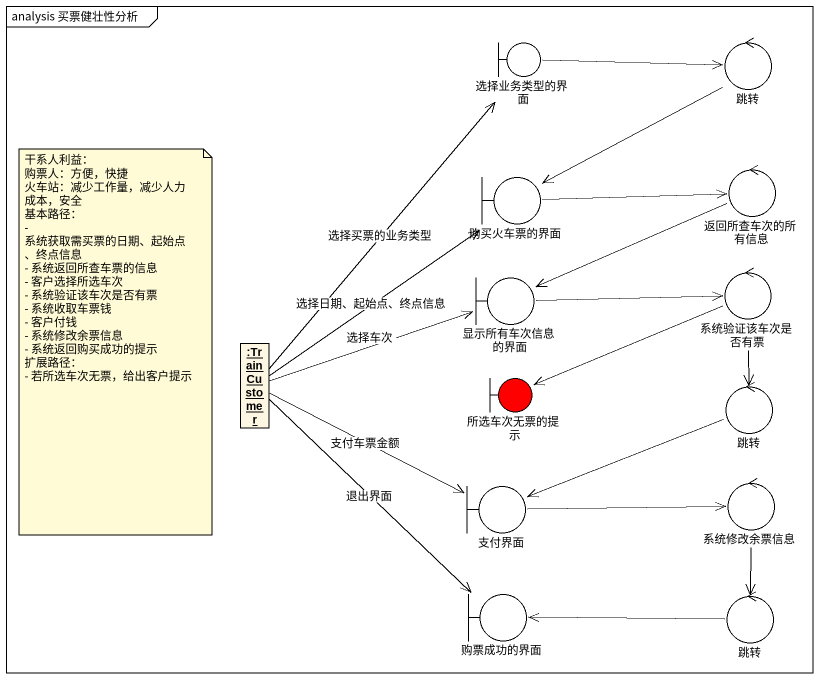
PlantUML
@startuml
mainframe analysis 买票健壮性分析
allowmixing
hide circle
hide empty members
boundary 选择业务类型的界面
control 跳转
boundary 购买火车票的界面
control 返回所查车次的所有信息
control 系统验证该车次是否有票
boundary 显示所有车次信息的界面
object ":TrainCustomer" as TrainCustomer
boundary 所选车次无票的提示 #FF0000
control "跳转" as 跳转_2
boundary 支付界面
control 系统修改余票信息
boundary 购票成功的界面
control "跳转" as 跳转_3
选择业务类型的界面 -right-> 跳转
跳转 -left-> 购买火车票的界面
购买火车票的界面 -right-> 返回所查车次的所有信息
返回所查车次的所有信息 -left-> 显示所有车次信息的界面
系统验证该车次是否有票 -left-> 所选车次无票的提示
系统验证该车次是否有票 --> 跳转_2
显示所有车次信息的界面 -right-> 系统验证该车次是否有票
TrainCustomer -up-> 选择业务类型的界面 : 选择买票的业务类型
TrainCustomer -up-> 购买火车票的界面 : 选择日期、起始点、终点信息
TrainCustomer -right-> 显示所有车次信息的界面 : 选择车次
TrainCustomer -right-> 支付界面 : 支付车票金额
TrainCustomer --> 购票成功的界面 : 退出界面
跳转_2 -left-> 支付界面
支付界面 -right-> 系统修改余票信息
系统修改余票信息 --> 跳转_3
跳转_3 -left-> 购票成功的界面
note as N1
  干系人利益：
  购票人：方便，快捷
  火车站：减少工作量，减少人力成本，安全
  基本路径：
  - 系统获取需买票的日期、起始点、终点信息
  - 系统返回所查车票的信息
  - 客户选择所选车次
  - 系统验证该车次是否有票
  - 系统收取车票钱
  - 客户付钱
  - 系统修改余票信息
  - 系统返回购买成功的提示
  扩展路径：
  - 若所选车次无票，给出客户提示
end note
@enduml
